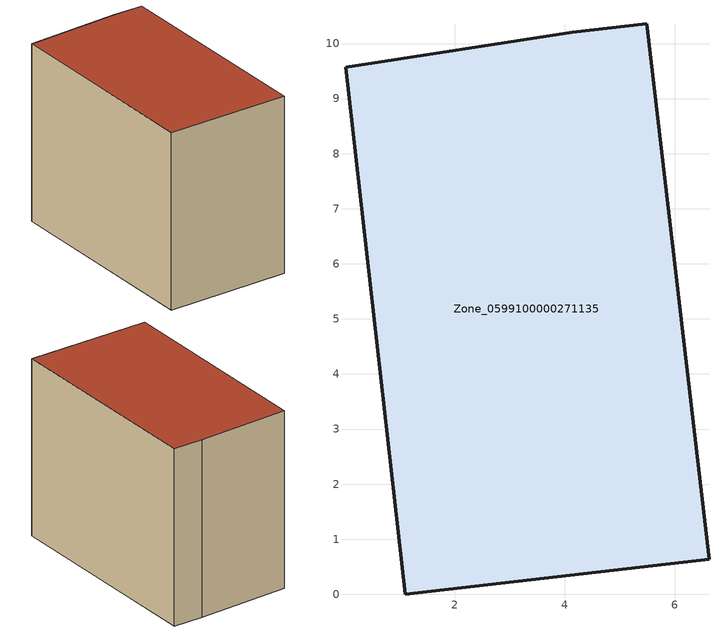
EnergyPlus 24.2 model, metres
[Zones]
Zone_0599100000271135
 floor ground (C_G): 0.02,9.56 4.14,10.21 5.49,10.36 6.62,0.64 1.1,0 z0
 wall outside (C_F): 6.62,0.64 5.49,10.36 4.14,10.21 0.02,9.56 1.1,0 6.62,0.64 z0:7.96
 roof outside (C_R): 4.14,10.21 0.02,9.56 1.1,0 6.62,0.64 5.49,10.36 z7.96
[BUILDING]
Pand.0599100000271135: North Axis=0; Terrain=City; Loads Convergence Tolerance Value=0.04; Temperature Convergence Tolerance Value=0.4; Solar Distribution=FullExterior; Maximum Number of Warmup Days=25; Minimum Number of Warmup Days=1
[Site:Location]
Rotterdam.The.Hague.AP_ZH_NLD Design_Conditions: Latitude=51.96; Longitude=4.45; Time Zone=1; Elevation=-4.5
[SITE:GROUNDTEMPERATURE:BUILDINGSURFACE]
18, 18, 18, 18, 18, 18, 18, 18, 18, 18, 18, 18
[MATERIAL] Thermal Absorptance=0.9; Solar Absorptance=0.7; Visible Absorptance=0.7
Name | Roughness | Thickness | Conductivity | Density | Specific Heat
G.TI.1946-1964 | MediumSmooth | 0.15 | 1 | 540 | 1210
F.TI.1946-1964 | Rough | 0.3 | 0.857143 | 1920 | 840
R.TI.1946-1964 | MediumRough | 0.2 | 0.277778 | 1500 | 1000
[CONSTRUCTION]
C_G: G.TI.1946-1964
C_F: F.TI.1946-1964
C_R: R.TI.1946-1964
[ZONE]
Zone_0599100000271135: Type=1; Multiplier=1; Ceiling Height=Autocalculate; Volume=Autocalculate; Floor Area=autocalculate; Part of Total Floor Area=Yes
[ZONEINFILTRATION:DESIGNFLOWRATE]
Infil_Zone_0599100000271135: Zone or ZoneList or Space or SpaceList=Zone_0599100000271135; Schedule=AlwaysOn; Design Flow Rate Calculation Method=Flow/Area; Flow Rate per Floor Area=0.003; Constant Term Coefficient=1; Temperature Term Coefficient=0; Velocity Term Coefficient=0; Velocity Squared Term Coefficient=0
[HVACTEMPLATE:ZONE:IDEALLOADSAIRSYSTEM]
Zone_0599100000271135: Maximum Heating Supply Air Temperature=50; Minimum Cooling Supply Air Temperature=13; Maximum Heating Supply Air Humidity Ratio=0.0156; Minimum Cooling Supply Air Humidity Ratio=0.0077; Heating Limit=NoLimit; Cooling Limit=NoLimit; Dehumidification Control Type=ConstantSensibleHeatRatio; Cooling Sensible Heat Ratio=0.7; Dehumidification Setpoint=60; Humidification Control Type=None; Humidification Setpoint=30; Outdoor Air Method=None; Outdoor Air Flow Rate per Person=0.00944; Outdoor Air Flow Rate per Zone Floor Area=0; Outdoor Air Flow Rate per Zone=0; Demand Controlled Ventilation Type=None; Outdoor Air Economizer Type=NoEconomizer; Heat Recovery Type=None; Sensible Heat Recovery Effectiveness=0.7; Latent Heat Recovery Effectiveness=0.65
[ZONECONTROL:THERMOSTAT]
ThermostatControl_Zone_0599100000271135: Zone or ZoneList=Zone_0599100000271135; Control Type Schedule=DualSetpointControlType; Control 1=Thermostat_Zone_0599100000271135; Temperature Difference Between Cutout And Setpoint=0
[THERMOSTATSETPOINT:DUALSETPOINT]
Thermostat_Zone_0599100000271135: Heating Setpoint Temperature Schedule=HeatingSetpoint_Zone_0599100000271135; Cooling Setpoint Temperature Schedule=CoolingSetpoint_Zone_0599100000271135
[SCHEDULE:COMPACT]
HeatingSetpoint_Zone_0599100000271135: Through: 12/31, For: AllDays, Until: 24:00, 21
CoolingSetpoint_Zone_0599100000271135: Through: 12/31, For: AllDays, Until: 24:00, 24
DualSetpointControlType: Through: 12/31, For: AllDays, Until: 24:00, 4
AlwaysOn: Through: 12/31, For: AllDays, Until: 24:00, 1
